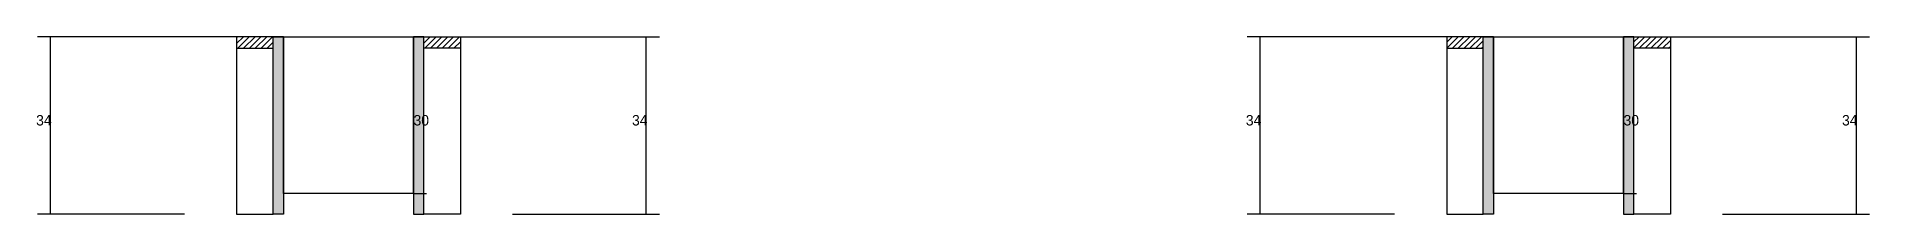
# Model space of a CAD drawing. Header units: metres. Extents: x 137352 to 138239, y 27361 to 28640.
# Drawn here: x 137356 to 138060, y 27361 to 27429 of the extents above.
import ezdxf

# ---------------------------------------------------------------- set-up
doc = ezdxf.new("R2010")
doc.units = ezdxf.units.M
for name, color, linetype in [('CONCRETO', 251, 'Continuous'), ('COTA', 4, 'Continuous'), ('Cota Seção (2x)', 4, 'Continuous'), ('Hachura', 253, 'Continuous'), ('Madeira', 126, 'Continuous'), ('Painéis', 200, 'Continuous')]:
    doc.layers.add(name, color=color, linetype=linetype)

msp = doc.modelspace()

# ---------------------------------------------------------------- hatches: boundary and pattern name
at = {"layer": 'Hachura'}
h = msp.add_hatch(dxfattribs=at)
h.set_pattern_fill('ANSI31', scale=0.5)
h.paths.add_polyline_path([(137446.6, 27424.9), (137446.6, 27429.3), (137446.6, 27429.3), (137432.6, 27429.3), (137432.6, 27429.3), (137432.6, 27424.9), (137432.6, 27424.9), (137446.6, 27424.9)])
h = msp.add_hatch(color=8, dxfattribs=at)
h.dxf.hatch_style = 1
h.paths.add_polyline_path([(137446.6, 27429.3), (137450.6, 27429.3), (137450.6, 27429.3), (137450.6, 27361.3), (137450.6, 27361.3), (137446.6, 27361.3), (137446.6, 27361.3), (137446.6, 27429.3)])
h = msp.add_hatch(color=8, dxfattribs=at)
h.dxf.hatch_style = 1
h.paths.add_polyline_path([(137504.6, 27429.3), (137500.6, 27429.3), (137500.6, 27429.3), (137500.6, 27361.3), (137500.6, 27361.3), (137504.6, 27361.3), (137504.6, 27361.3), (137504.6, 27429.3)])
h = msp.add_hatch(dxfattribs=at)
h.set_pattern_fill('ANSI31', scale=0.5)
h.paths.add_polyline_path([(137504.6, 27424.9), (137504.6, 27429.3), (137504.6, 27429.3), (137518.6, 27429.3), (137518.6, 27429.3), (137518.6, 27424.9), (137518.6, 27424.9), (137504.6, 27424.9)])
h = msp.add_hatch(dxfattribs=at)
h.set_pattern_fill('ANSI31', scale=0.5)
h.paths.add_polyline_path([(137911.8, 27424.9), (137911.8, 27429.3), (137911.8, 27429.3), (137897.8, 27429.3), (137897.8, 27429.3), (137897.8, 27424.9), (137897.8, 27424.9), (137911.8, 27424.9)])
h = msp.add_hatch(color=8, dxfattribs=at)
h.dxf.hatch_style = 1
h.paths.add_polyline_path([(137911.8, 27429.3), (137915.8, 27429.3), (137915.8, 27429.3), (137915.8, 27361.3), (137915.8, 27361.3), (137911.8, 27361.3), (137911.8, 27361.3), (137911.8, 27429.3)])
h = msp.add_hatch(color=8, dxfattribs=at)
h.dxf.hatch_style = 1
h.paths.add_polyline_path([(137969.8, 27429.3), (137965.8, 27429.3), (137965.8, 27429.3), (137965.8, 27361.3), (137965.8, 27361.3), (137969.8, 27361.3), (137969.8, 27361.3), (137969.8, 27429.3)])
h = msp.add_hatch(dxfattribs=at)
h.set_pattern_fill('ANSI31', scale=0.5)
h.paths.add_polyline_path([(137969.8, 27424.9), (137969.8, 27429.3), (137969.8, 27429.3), (137983.8, 27429.3), (137983.8, 27429.3), (137983.8, 27424.9), (137983.8, 27424.9), (137969.8, 27424.9)])

# ---------------------------------------------------------------- linework, layer by layer
at = {"layer": 'CONCRETO'}
for points in [[(137450.6, 27429.3), (137450.6, 27429.3), (137450.6, 27429.3), (137450.6, 27429.3), (137500.6, 27429.3), (137500.6, 27429.3), (137500.6, 27429.3), (137500.6, 27369.3), (137450.6, 27369.3), (137450.6, 27429.3)], [(137915.8, 27429.3), (137915.8, 27429.3), (137915.8, 27429.3), (137915.8, 27429.3), (137965.8, 27429.3), (137965.8, 27429.3), (137965.8, 27429.3), (137965.8, 27369.3), (137915.8, 27369.3), (137915.8, 27429.3)]]:
    msp.add_lwpolyline(points, close=True, dxfattribs=at)
at = {"layer": 'COTA'}
for p, q in [((137450.6, 27429.3), (137356, 27429.3)), ((137361, 27361.3), (137361, 27429.3)), ((137518.6, 27429.3), (137595.1, 27429.3)), ((137590.1, 27361.3), (137590.1, 27429.3)), ((137915.8, 27429.3), (137821.1, 27429.3)), ((137826.1, 27361.3), (137826.1, 27429.3)), ((137983.8, 27429.3), (138060.3, 27429.3)), ((138055.3, 27361.3), (138055.3, 27429.3)), ((137412.6, 27361.3), (137356, 27361.3)), ((137538.6, 27361.3), (137595.1, 27361.3)), ((137877.8, 27361.3), (137821.1, 27361.3)), ((138003.8, 27361.3), (138060.3, 27361.3))]:
    msp.add_line(p, q, dxfattribs=at)
at = {"layer": 'Cota Seção (2x)'}
for p, q in [((137500.6, 27369.3), (137500.6, 27429.3)), ((137500.6, 27429.3), (137505.6, 27429.3)), ((137965.8, 27369.3), (137965.8, 27429.3)), ((137965.8, 27429.3), (137970.8, 27429.3)), ((137500.6, 27369.3), (137505.6, 27369.3)), ((137965.8, 27369.3), (137970.8, 27369.3))]:
    msp.add_line(p, q, dxfattribs=at)
at = {"layer": 'Madeira'}
for points in [[(137446.6, 27424.9), (137446.6, 27429.3), (137432.6, 27429.3), (137432.6, 27424.9)], [(137446.6, 27429.3), (137432.6, 27429.3), (137432.6, 27361.3), (137446.6, 27361.3)], [(137504.6, 27424.9), (137504.6, 27429.3), (137518.6, 27429.3), (137518.6, 27424.9)], [(137504.6, 27429.3), (137518.6, 27429.3), (137518.6, 27361.3), (137504.6, 27361.3)], [(137911.8, 27424.9), (137911.8, 27429.3), (137897.8, 27429.3), (137897.8, 27424.9)], [(137911.8, 27429.3), (137897.8, 27429.3), (137897.8, 27361.3), (137911.8, 27361.3)], [(137969.8, 27424.9), (137969.8, 27429.3), (137983.8, 27429.3), (137983.8, 27424.9)], [(137969.8, 27429.3), (137983.8, 27429.3), (137983.8, 27361.3), (137969.8, 27361.3)]]:
    msp.add_lwpolyline(points, close=True, dxfattribs=at)
at = {"layer": 'Painéis'}
for points in [[(137446.6, 27429.3), (137450.6, 27429.3), (137450.6, 27361.3), (137446.6, 27361.3)], [(137504.6, 27429.3), (137500.6, 27429.3), (137500.6, 27361.3), (137504.6, 27361.3)], [(137911.8, 27429.3), (137915.8, 27429.3), (137915.8, 27361.3), (137911.8, 27361.3)], [(137969.8, 27429.3), (137965.8, 27429.3), (137965.8, 27361.3), (137969.8, 27361.3)]]:
    msp.add_lwpolyline(points, close=True, dxfattribs=at)

# ---------------------------------------------------------------- texts
at = {"layer": 'COTA'}
for p in [(137355.5, 27395.3), (137584.6, 27395.3), (137820.6, 27395.3), (138049.8, 27395.3)]:
    msp.add_text('34', height=4, dxfattribs=at).set_placement(p)
at = {"layer": 'Cota Seção (2x)'}
for p in [(137500.6, 27395.3), (137965.8, 27395.3)]:
    msp.add_text('30', height=4, dxfattribs=at).set_placement(p)

doc.saveas('drawing.dxf')
